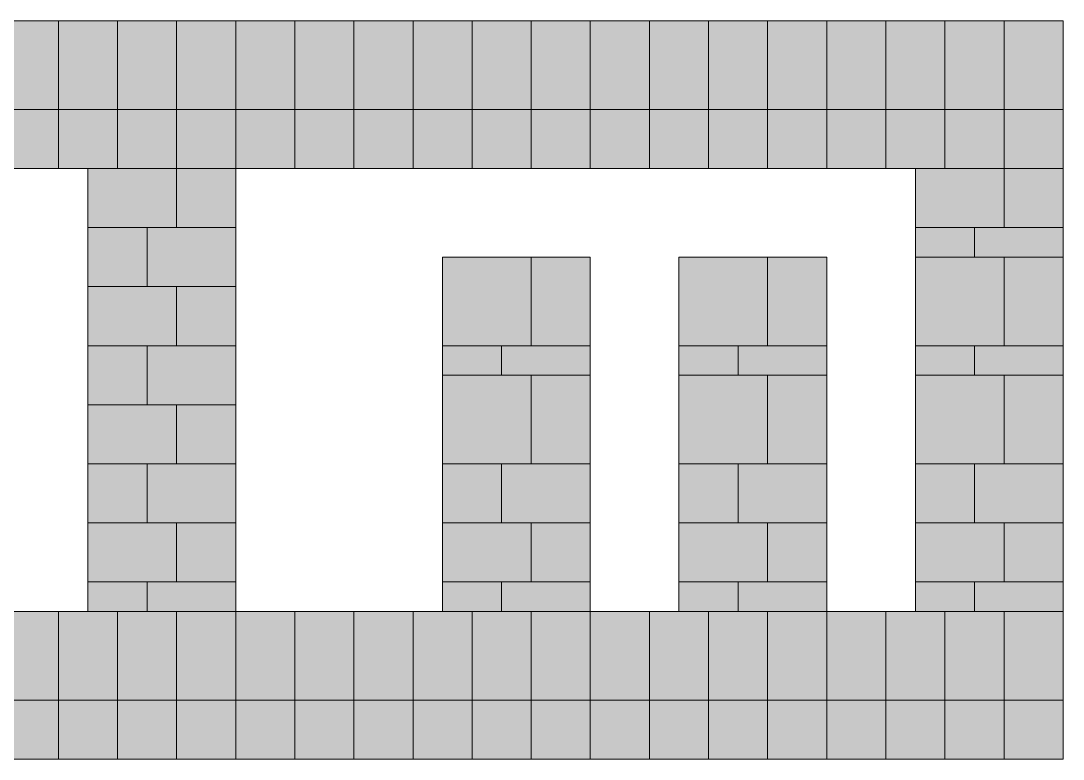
# Model space of a CAD drawing. Header units: inches. Extents: x -77 to 653, y 849 to 1139.
# Drawn here: x 300.3 to 653, y 889 to 1139 of the extents above; entities that cross this region are included whole.
import ezdxf

# ---------------------------------------------------------------- set-up
doc = ezdxf.new("R2010")
doc.units = ezdxf.units.IN
doc.header["$MEASUREMENT"] = 0
doc.layers.add('Layer 1', color=7, linetype='Continuous')

# ---------------------------------------------------------------- blocks, each defined once
blk = doc.blocks.new('block 2')
at = {"layer": 'Layer 1', "true_color": 0xc7363a}
h = blk.add_hatch(color=22, dxfattribs=at)
h.dxf.hatch_style = 2
h.paths.add_polyline_path([(293, 1119), (293, 1109), (303, 1109), (313, 1109), (313, 1119), (313, 1139), (303, 1139), (293, 1139)])
h = blk.add_hatch(color=22, dxfattribs=at)
h.dxf.hatch_style = 2
h.paths.add_polyline_path([(313, 1119), (313, 1109), (323, 1109), (333, 1109), (333, 1119), (333, 1139), (323, 1139), (313, 1139)])
h = blk.add_hatch(color=22, dxfattribs=at)
h.dxf.hatch_style = 2
h.paths.add_polyline_path([(333, 1119), (333, 1109), (343, 1109), (353, 1109), (353, 1119), (353, 1139), (343, 1139), (333, 1139)])
h = blk.add_hatch(color=22, dxfattribs=at)
h.dxf.hatch_style = 2
h.paths.add_polyline_path([(353, 1119), (353, 1109), (363, 1109), (373, 1109), (373, 1119), (373, 1139), (363, 1139), (353, 1139)])
h = blk.add_hatch(color=22, dxfattribs=at)
h.dxf.hatch_style = 2
h.paths.add_polyline_path([(373, 1119), (373, 1109), (383, 1109), (393, 1109), (393, 1119), (393, 1139), (383, 1139), (373, 1139)])
h = blk.add_hatch(color=22, dxfattribs=at)
h.dxf.hatch_style = 2
h.paths.add_polyline_path([(393, 1119), (393, 1109), (403, 1109), (413, 1109), (413, 1119), (413, 1139), (403, 1139), (393, 1139)])
h = blk.add_hatch(color=22, dxfattribs=at)
h.dxf.hatch_style = 2
h.paths.add_polyline_path([(413, 1119), (413, 1109), (423, 1109), (433, 1109), (433, 1119), (433, 1139), (423, 1139), (413, 1139)])
h = blk.add_hatch(color=22, dxfattribs=at)
h.dxf.hatch_style = 2
h.paths.add_polyline_path([(433, 1119), (433, 1109), (443, 1109), (453, 1109), (453, 1119), (453, 1139), (443, 1139), (433, 1139)])
h = blk.add_hatch(color=22, dxfattribs=at)
h.dxf.hatch_style = 2
h.paths.add_polyline_path([(453, 1119), (453, 1109), (463, 1109), (473, 1109), (473, 1119), (473, 1139), (463, 1139), (453, 1139)])
h = blk.add_hatch(color=22, dxfattribs=at)
h.dxf.hatch_style = 2
h.paths.add_polyline_path([(473, 1119), (473, 1109), (483, 1109), (493, 1109), (493, 1119), (493, 1139), (483, 1139), (473, 1139)])
h = blk.add_hatch(color=22, dxfattribs=at)
h.dxf.hatch_style = 2
h.paths.add_polyline_path([(493, 1119), (493, 1109), (503, 1109), (513, 1109), (513, 1119), (513, 1139), (503, 1139), (493, 1139)])
h = blk.add_hatch(color=22, dxfattribs=at)
h.dxf.hatch_style = 2
h.paths.add_polyline_path([(513, 1119), (513, 1109), (523, 1109), (533, 1109), (533, 1119), (533, 1139), (523, 1139), (513, 1139)])
h = blk.add_hatch(color=22, dxfattribs=at)
h.dxf.hatch_style = 2
h.paths.add_polyline_path([(533, 1119), (533, 1109), (543, 1109), (553, 1109), (553, 1119), (553, 1139), (543, 1139), (533, 1139)])
h = blk.add_hatch(color=22, dxfattribs=at)
h.dxf.hatch_style = 2
h.paths.add_polyline_path([(553, 1119), (553, 1109), (563, 1109), (573, 1109), (573, 1119), (573, 1139), (563, 1139), (553, 1139)])
h = blk.add_hatch(color=22, dxfattribs=at)
h.dxf.hatch_style = 2
h.paths.add_polyline_path([(573, 1119), (573, 1109), (583, 1109), (593, 1109), (593, 1119), (593, 1139), (583, 1139), (573, 1139)])
h = blk.add_hatch(color=22, dxfattribs=at)
h.dxf.hatch_style = 2
h.paths.add_polyline_path([(593, 1119), (593, 1109), (603, 1109), (613, 1109), (613, 1119), (613, 1139), (603, 1139), (593, 1139)])
h = blk.add_hatch(color=22, dxfattribs=at)
h.dxf.hatch_style = 2
h.paths.add_polyline_path([(613, 1119), (613, 1109), (623, 1109), (633, 1109), (633, 1119), (633, 1139), (623, 1139), (613, 1139)])
h = blk.add_hatch(color=22, dxfattribs=at)
h.dxf.hatch_style = 2
h.paths.add_polyline_path([(633, 1139), (633, 1119), (633, 1109), (653, 1109), (653, 1119), (653, 1139)])
h = blk.add_hatch(color=22, dxfattribs=at)
h.dxf.hatch_style = 2
h.paths.add_polyline_path([(293, 1089), (303, 1089), (313, 1089), (313, 1109), (303, 1109), (293, 1109)])
h = blk.add_hatch(color=22, dxfattribs=at)
h.dxf.hatch_style = 2
h.paths.add_polyline_path([(313, 1089), (323, 1089), (333, 1089), (333, 1109), (323, 1109), (313, 1109)])
h = blk.add_hatch(color=22, dxfattribs=at)
h.dxf.hatch_style = 2
h.paths.add_polyline_path([(333, 1089), (343, 1089), (353, 1089), (353, 1099), (353, 1109), (343, 1109), (333, 1109)])
h = blk.add_hatch(color=22, dxfattribs=at)
h.dxf.hatch_style = 2
h.paths.add_polyline_path([(353, 1089), (363, 1089), (373, 1089), (373, 1099), (373, 1109), (363, 1109), (353, 1109), (353, 1099)])
h = blk.add_hatch(color=22, dxfattribs=at)
h.dxf.hatch_style = 2
h.paths.add_polyline_path([(373, 1089), (383, 1089), (393, 1089), (393, 1109), (383, 1109), (373, 1109), (373, 1099)])
h = blk.add_hatch(color=22, dxfattribs=at)
h.dxf.hatch_style = 2
h.paths.add_polyline_path([(393, 1089), (403, 1089), (413, 1089), (413, 1109), (403, 1109), (393, 1109)])
h = blk.add_hatch(color=22, dxfattribs=at)
h.dxf.hatch_style = 2
h.paths.add_polyline_path([(413, 1089), (423, 1089), (433, 1089), (433, 1109), (423, 1109), (413, 1109)])
h = blk.add_hatch(color=22, dxfattribs=at)
h.dxf.hatch_style = 2
h.paths.add_polyline_path([(433, 1089), (443, 1089), (453, 1089), (453, 1109), (443, 1109), (433, 1109)])
h = blk.add_hatch(color=22, dxfattribs=at)
h.dxf.hatch_style = 2
h.paths.add_polyline_path([(453, 1089), (463, 1089), (473, 1089), (473, 1109), (463, 1109), (453, 1109)])
h = blk.add_hatch(color=22, dxfattribs=at)
h.dxf.hatch_style = 2
h.paths.add_polyline_path([(473, 1089), (483, 1089), (493, 1089), (493, 1109), (483, 1109), (473, 1109)])
h = blk.add_hatch(color=22, dxfattribs=at)
h.dxf.hatch_style = 2
h.paths.add_polyline_path([(493, 1089), (503, 1089), (513, 1089), (513, 1109), (503, 1109), (493, 1109)])
h = blk.add_hatch(color=22, dxfattribs=at)
h.dxf.hatch_style = 2
h.paths.add_polyline_path([(513, 1089), (523, 1089), (533, 1089), (533, 1109), (523, 1109), (513, 1109)])
h = blk.add_hatch(color=22, dxfattribs=at)
h.dxf.hatch_style = 2
h.paths.add_polyline_path([(533, 1089), (543, 1089), (553, 1089), (553, 1109), (543, 1109), (533, 1109)])
h = blk.add_hatch(color=22, dxfattribs=at)
h.dxf.hatch_style = 2
h.paths.add_polyline_path([(553, 1089), (563, 1089), (573, 1089), (573, 1109), (563, 1109), (553, 1109)])
h = blk.add_hatch(color=22, dxfattribs=at)
h.dxf.hatch_style = 2
h.paths.add_polyline_path([(573, 1089), (583, 1089), (593, 1089), (593, 1109), (583, 1109), (573, 1109)])
h = blk.add_hatch(color=22, dxfattribs=at)
h.dxf.hatch_style = 2
h.paths.add_polyline_path([(593, 1089), (603, 1089), (613, 1089), (613, 1109), (603, 1109), (593, 1109)])
h = blk.add_hatch(color=22, dxfattribs=at)
h.dxf.hatch_style = 2
h.paths.add_polyline_path([(623, 1109), (613, 1109), (613, 1089), (623, 1089), (633, 1089), (633, 1099), (633, 1109)])
h = blk.add_hatch(color=22, dxfattribs=at)
h.dxf.hatch_style = 2
h.paths.add_polyline_path([(633, 1109), (633, 1099), (633, 1089), (653, 1089), (653, 1099), (653, 1109)])
h = blk.add_hatch(color=22, dxfattribs=at)
h.dxf.hatch_style = 2
h.paths.add_polyline_path([(323, 1069), (343, 1069), (353, 1069), (353, 1079), (353, 1089), (343, 1089), (333, 1089), (323, 1089), (323, 1079)])
h = blk.add_hatch(color=22, dxfattribs=at)
h.dxf.hatch_style = 2
h.paths.add_polyline_path([(353, 1069), (373, 1069), (373, 1079), (373, 1089), (363, 1089), (353, 1089), (353, 1079)])
h = blk.add_hatch(color=22, dxfattribs=at)
h.dxf.hatch_style = 2
h.paths.add_polyline_path([(623, 1089), (613, 1089), (603, 1089), (603, 1079), (603, 1069), (623, 1069), (633, 1069), (633, 1079), (633, 1089)])
h = blk.add_hatch(color=22, dxfattribs=at)
h.dxf.hatch_style = 2
h.paths.add_polyline_path([(633, 1089), (633, 1079), (633, 1069), (653, 1069), (653, 1079), (653, 1089)])
h = blk.add_hatch(color=22, dxfattribs=at)
h.dxf.hatch_style = 2
h.paths.add_polyline_path([(343, 1049), (343, 1059), (343, 1069), (323, 1069), (323, 1059), (323, 1049)])
h = blk.add_hatch(color=22, dxfattribs=at)
h.dxf.hatch_style = 2
h.paths.add_polyline_path([(353, 1069), (343, 1069), (343, 1059), (343, 1049), (353, 1049), (373, 1049), (373, 1059), (373, 1069)])
h = blk.add_hatch(color=22, dxfattribs=at)
h.dxf.hatch_style = 2
h.paths.add_polyline_path([(603, 1069), (603, 1059), (623, 1059), (623, 1069)])
h = blk.add_hatch(color=22, dxfattribs=at)
h.dxf.hatch_style = 2
h.paths.add_polyline_path([(633, 1069), (623, 1069), (623, 1059), (633, 1059), (653, 1059), (653, 1069)])
h = blk.add_hatch(color=22, dxfattribs=at)
h.dxf.hatch_style = 2
h.paths.add_polyline_path([(463, 1029), (473, 1029), (473, 1039), (473, 1059), (463, 1059), (443, 1059), (443, 1039), (443, 1029)])
h = blk.add_hatch(color=22, dxfattribs=at)
h.dxf.hatch_style = 2
h.paths.add_polyline_path([(473, 1039), (473, 1029), (493, 1029), (493, 1039), (493, 1059), (473, 1059)])
h = blk.add_hatch(color=22, dxfattribs=at)
h.dxf.hatch_style = 2
h.paths.add_polyline_path([(543, 1029), (553, 1029), (553, 1039), (553, 1059), (543, 1059), (523, 1059), (523, 1039), (523, 1029)])
h = blk.add_hatch(color=22, dxfattribs=at)
h.dxf.hatch_style = 2
h.paths.add_polyline_path([(553, 1039), (553, 1029), (573, 1029), (573, 1039), (573, 1059), (553, 1059)])
h = blk.add_hatch(color=22, dxfattribs=at)
h.dxf.hatch_style = 2
h.paths.add_polyline_path([(603, 1059), (603, 1049), (603, 1039), (603, 1029), (623, 1029), (633, 1029), (633, 1039), (633, 1049), (633, 1059), (623, 1059)])
h = blk.add_hatch(color=22, dxfattribs=at)
h.dxf.hatch_style = 2
h.paths.add_polyline_path([(633, 1059), (633, 1049), (633, 1039), (633, 1029), (653, 1029), (653, 1039), (653, 1049), (653, 1059)])
h = blk.add_hatch(color=22, dxfattribs=at)
h.dxf.hatch_style = 2
h.paths.add_polyline_path([(343, 1029), (353, 1029), (353, 1039), (353, 1049), (343, 1049), (323, 1049), (323, 1039), (323, 1029)])
h = blk.add_hatch(color=22, dxfattribs=at)
h.dxf.hatch_style = 2
h.paths.add_polyline_path([(353, 1049), (353, 1039), (353, 1029), (373, 1029), (373, 1039), (373, 1049)])
h = blk.add_hatch(color=22, dxfattribs=at)
h.dxf.hatch_style = 2
h.paths.add_polyline_path([(343, 1009), (343, 1019), (343, 1029), (323, 1029), (323, 1019), (323, 1009)])
h = blk.add_hatch(color=22, dxfattribs=at)
h.dxf.hatch_style = 2
h.paths.add_polyline_path([(353, 1029), (343, 1029), (343, 1019), (343, 1009), (353, 1009), (373, 1009), (373, 1019), (373, 1029)])
h = blk.add_hatch(color=22, dxfattribs=at)
h.dxf.hatch_style = 2
h.paths.add_polyline_path([(463, 1019), (463, 1029), (443, 1029), (443, 1019)])
h = blk.add_hatch(color=22, dxfattribs=at)
h.dxf.hatch_style = 2
h.paths.add_polyline_path([(473, 1029), (463, 1029), (463, 1019), (473, 1019), (493, 1019), (493, 1029)])
h = blk.add_hatch(color=22, dxfattribs=at)
h.dxf.hatch_style = 2
h.paths.add_polyline_path([(543, 1019), (543, 1029), (523, 1029), (523, 1019)])
h = blk.add_hatch(color=22, dxfattribs=at)
h.dxf.hatch_style = 2
h.paths.add_polyline_path([(553, 1029), (543, 1029), (543, 1019), (553, 1019), (573, 1019), (573, 1029)])
h = blk.add_hatch(color=22, dxfattribs=at)
h.dxf.hatch_style = 2
h.paths.add_polyline_path([(603, 1029), (603, 1019), (623, 1019), (623, 1029)])
h = blk.add_hatch(color=22, dxfattribs=at)
h.dxf.hatch_style = 2
h.paths.add_polyline_path([(633, 1029), (623, 1029), (623, 1019), (633, 1019), (653, 1019), (653, 1029)])
h = blk.add_hatch(color=22, dxfattribs=at)
h.dxf.hatch_style = 2
h.paths.add_polyline_path([(463, 989), (473, 989), (473, 999), (473, 1009), (473, 1019), (463, 1019), (443, 1019), (443, 1009), (443, 999), (443, 989)])
h = blk.add_hatch(color=22, dxfattribs=at)
h.dxf.hatch_style = 2
h.paths.add_polyline_path([(473, 1019), (473, 1009), (473, 999), (473, 989), (493, 989), (493, 999), (493, 1009), (493, 1019)])
h = blk.add_hatch(color=22, dxfattribs=at)
h.dxf.hatch_style = 2
h.paths.add_polyline_path([(543, 989), (553, 989), (553, 999), (553, 1009), (553, 1019), (543, 1019), (523, 1019), (523, 1009), (523, 999), (523, 989)])
h = blk.add_hatch(color=22, dxfattribs=at)
h.dxf.hatch_style = 2
h.paths.add_polyline_path([(553, 1019), (553, 1009), (553, 999), (553, 989), (573, 989), (573, 999), (573, 1009), (573, 1019)])
h = blk.add_hatch(color=22, dxfattribs=at)
h.dxf.hatch_style = 2
h.paths.add_polyline_path([(603, 1019), (603, 1009), (603, 999), (603, 989), (623, 989), (633, 989), (633, 999), (633, 1009), (633, 1019), (623, 1019)])
h = blk.add_hatch(color=22, dxfattribs=at)
h.dxf.hatch_style = 2
h.paths.add_polyline_path([(633, 1019), (633, 1009), (633, 999), (633, 989), (653, 989), (653, 999), (653, 1009), (653, 1019)])
h = blk.add_hatch(color=22, dxfattribs=at)
h.dxf.hatch_style = 2
h.paths.add_polyline_path([(343, 989), (353, 989), (353, 999), (353, 1009), (343, 1009), (323, 1009), (323, 999), (323, 989)])
h = blk.add_hatch(color=22, dxfattribs=at)
h.dxf.hatch_style = 2
h.paths.add_polyline_path([(353, 1009), (353, 999), (353, 989), (373, 989), (373, 999), (373, 1009)])
h = blk.add_hatch(color=22, dxfattribs=at)
h.dxf.hatch_style = 2
h.paths.add_polyline_path([(343, 969), (343, 979), (343, 989), (323, 989), (323, 979), (323, 969)])
h = blk.add_hatch(color=22, dxfattribs=at)
h.dxf.hatch_style = 2
h.paths.add_polyline_path([(353, 989), (343, 989), (343, 979), (343, 969), (353, 969), (373, 969), (373, 979), (373, 989)])
h = blk.add_hatch(color=22, dxfattribs=at)
h.dxf.hatch_style = 2
h.paths.add_polyline_path([(463, 969), (463, 979), (463, 989), (443, 989), (443, 979), (443, 969)])
h = blk.add_hatch(color=22, dxfattribs=at)
h.dxf.hatch_style = 2
h.paths.add_polyline_path([(473, 989), (463, 989), (463, 979), (463, 969), (473, 969), (493, 969), (493, 979), (493, 989)])
h = blk.add_hatch(color=22, dxfattribs=at)
h.dxf.hatch_style = 2
h.paths.add_polyline_path([(543, 969), (543, 979), (543, 989), (523, 989), (523, 979), (523, 969)])
h = blk.add_hatch(color=22, dxfattribs=at)
h.dxf.hatch_style = 2
h.paths.add_polyline_path([(553, 989), (543, 989), (543, 979), (543, 969), (553, 969), (573, 969), (573, 979), (573, 989)])
h = blk.add_hatch(color=22, dxfattribs=at)
h.dxf.hatch_style = 2
h.paths.add_polyline_path([(603, 989), (603, 979), (603, 969), (623, 969), (623, 979), (623, 989)])
h = blk.add_hatch(color=22, dxfattribs=at)
h.dxf.hatch_style = 2
h.paths.add_polyline_path([(633, 989), (623, 989), (623, 979), (623, 969), (633, 969), (653, 969), (653, 979), (653, 989)])
h = blk.add_hatch(color=22, dxfattribs=at)
h.dxf.hatch_style = 2
h.paths.add_polyline_path([(353, 959), (353, 969), (343, 969), (323, 969), (323, 959), (323, 949), (343, 949), (353, 949)])
h = blk.add_hatch(color=22, dxfattribs=at)
h.dxf.hatch_style = 2
h.paths.add_polyline_path([(353, 969), (353, 959), (353, 949), (373, 949), (373, 959), (373, 969)])
h = blk.add_hatch(color=22, dxfattribs=at)
h.dxf.hatch_style = 2
h.paths.add_polyline_path([(463, 949), (473, 949), (473, 959), (473, 969), (463, 969), (443, 969), (443, 959), (443, 949)])
h = blk.add_hatch(color=22, dxfattribs=at)
h.dxf.hatch_style = 2
h.paths.add_polyline_path([(473, 969), (473, 959), (473, 949), (493, 949), (493, 959), (493, 969)])
h = blk.add_hatch(color=22, dxfattribs=at)
h.dxf.hatch_style = 2
h.paths.add_polyline_path([(543, 949), (553, 949), (553, 959), (553, 969), (543, 969), (523, 969), (523, 959), (523, 949)])
h = blk.add_hatch(color=22, dxfattribs=at)
h.dxf.hatch_style = 2
h.paths.add_polyline_path([(553, 969), (553, 959), (553, 949), (573, 949), (573, 959), (573, 969)])
h = blk.add_hatch(color=22, dxfattribs=at)
h.dxf.hatch_style = 2
h.paths.add_polyline_path([(603, 969), (603, 959), (603, 949), (623, 949), (633, 949), (633, 959), (633, 969), (623, 969)])
h = blk.add_hatch(color=22, dxfattribs=at)
h.dxf.hatch_style = 2
h.paths.add_polyline_path([(633, 969), (633, 959), (633, 949), (653, 949), (653, 959), (653, 969)])
h = blk.add_hatch(color=22, dxfattribs=at)
h.dxf.hatch_style = 2
h.paths.add_polyline_path([(323, 949), (323, 939), (333, 939), (343, 939), (343, 949)])
h = blk.add_hatch(color=22, dxfattribs=at)
h.dxf.hatch_style = 2
h.paths.add_polyline_path([(353, 949), (343, 949), (343, 939), (353, 939), (363, 939), (373, 939), (373, 949)])
h = blk.add_hatch(color=22, dxfattribs=at)
h.dxf.hatch_style = 2
h.paths.add_polyline_path([(443, 949), (443, 939), (453, 939), (463, 939), (463, 949)])
h = blk.add_hatch(color=22, dxfattribs=at)
h.dxf.hatch_style = 2
h.paths.add_polyline_path([(473, 949), (463, 949), (463, 939), (473, 939), (483, 939), (493, 939), (493, 949)])
h = blk.add_hatch(color=22, dxfattribs=at)
h.dxf.hatch_style = 2
h.paths.add_polyline_path([(523, 949), (523, 939), (533, 939), (543, 939), (543, 949)])
h = blk.add_hatch(color=22, dxfattribs=at)
h.dxf.hatch_style = 2
h.paths.add_polyline_path([(553, 949), (543, 949), (543, 939), (553, 939), (563, 939), (573, 939), (573, 949)])
h = blk.add_hatch(color=22, dxfattribs=at)
h.dxf.hatch_style = 2
h.paths.add_polyline_path([(603, 949), (603, 939), (613, 939), (623, 939), (623, 949)])
h = blk.add_hatch(color=22, dxfattribs=at)
h.dxf.hatch_style = 2
h.paths.add_polyline_path([(633, 949), (623, 949), (623, 939), (633, 939), (653, 939), (653, 949)])
h = blk.add_hatch(color=22, dxfattribs=at)
h.dxf.hatch_style = 2
h.paths.add_polyline_path([(313, 919), (313, 939), (303, 939), (293, 939), (293, 919), (293, 909), (303, 909), (313, 909)])
h = blk.add_hatch(color=22, dxfattribs=at)
h.dxf.hatch_style = 2
h.paths.add_polyline_path([(333, 919), (333, 939), (323, 939), (313, 939), (313, 919), (313, 909), (323, 909), (333, 909)])
h = blk.add_hatch(color=22, dxfattribs=at)
h.dxf.hatch_style = 2
h.paths.add_polyline_path([(353, 919), (353, 929), (353, 939), (343, 939), (333, 939), (333, 919), (333, 909), (343, 909), (353, 909)])
h = blk.add_hatch(color=22, dxfattribs=at)
h.dxf.hatch_style = 2
h.paths.add_polyline_path([(373, 919), (373, 929), (373, 939), (363, 939), (353, 939), (353, 929), (353, 919), (353, 909), (363, 909), (373, 909)])
h = blk.add_hatch(color=22, dxfattribs=at)
h.dxf.hatch_style = 2
h.paths.add_polyline_path([(393, 919), (393, 939), (383, 939), (373, 939), (373, 929), (373, 919), (373, 909), (383, 909), (393, 909)])
h = blk.add_hatch(color=22, dxfattribs=at)
h.dxf.hatch_style = 2
h.paths.add_polyline_path([(413, 919), (413, 939), (403, 939), (393, 939), (393, 919), (393, 909), (403, 909), (413, 909)])
h = blk.add_hatch(color=22, dxfattribs=at)
h.dxf.hatch_style = 2
h.paths.add_polyline_path([(433, 919), (433, 939), (423, 939), (413, 939), (413, 919), (413, 909), (423, 909), (433, 909)])
h = blk.add_hatch(color=22, dxfattribs=at)
h.dxf.hatch_style = 2
h.paths.add_polyline_path([(453, 919), (453, 939), (443, 939), (433, 939), (433, 919), (433, 909), (443, 909), (453, 909)])
h = blk.add_hatch(color=22, dxfattribs=at)
h.dxf.hatch_style = 2
h.paths.add_polyline_path([(473, 919), (473, 929), (473, 939), (463, 939), (453, 939), (453, 919), (453, 909), (463, 909), (473, 909)])
h = blk.add_hatch(color=22, dxfattribs=at)
h.dxf.hatch_style = 2
h.paths.add_polyline_path([(493, 919), (493, 929), (493, 939), (483, 939), (473, 939), (473, 929), (473, 919), (473, 909), (483, 909), (493, 909)])
h = blk.add_hatch(color=22, dxfattribs=at)
h.dxf.hatch_style = 2
h.paths.add_polyline_path([(513, 919), (513, 939), (503, 939), (493, 939), (493, 929), (493, 919), (493, 909), (503, 909), (513, 909)])
h = blk.add_hatch(color=22, dxfattribs=at)
h.dxf.hatch_style = 2
h.paths.add_polyline_path([(533, 919), (533, 939), (523, 939), (513, 939), (513, 919), (513, 909), (523, 909), (533, 909)])
h = blk.add_hatch(color=22, dxfattribs=at)
h.dxf.hatch_style = 2
h.paths.add_polyline_path([(553, 919), (553, 929), (553, 939), (543, 939), (533, 939), (533, 919), (533, 909), (543, 909), (553, 909)])
h = blk.add_hatch(color=22, dxfattribs=at)
h.dxf.hatch_style = 2
h.paths.add_polyline_path([(573, 919), (573, 929), (573, 939), (563, 939), (553, 939), (553, 929), (553, 919), (553, 909), (563, 909), (573, 909)])
h = blk.add_hatch(color=22, dxfattribs=at)
h.dxf.hatch_style = 2
h.paths.add_polyline_path([(593, 919), (593, 939), (583, 939), (573, 939), (573, 929), (573, 919), (573, 909), (583, 909), (593, 909)])
h = blk.add_hatch(color=22, dxfattribs=at)
h.dxf.hatch_style = 2
h.paths.add_polyline_path([(613, 919), (613, 939), (603, 939), (593, 939), (593, 919), (593, 909), (603, 909), (613, 909)])
h = blk.add_hatch(color=22, dxfattribs=at)
h.dxf.hatch_style = 2
h.paths.add_polyline_path([(613, 919), (613, 909), (623, 909), (633, 909), (633, 919), (633, 929), (633, 939), (623, 939), (613, 939)])
h = blk.add_hatch(color=22, dxfattribs=at)
h.dxf.hatch_style = 2
h.paths.add_polyline_path([(633, 939), (633, 929), (633, 919), (633, 909), (653, 909), (653, 919), (653, 929), (653, 939)])
h = blk.add_hatch(color=22, dxfattribs=at)
h.dxf.hatch_style = 2
h.paths.add_polyline_path([(313, 909), (303, 909), (293, 909), (293, 899), (293, 889), (303, 889), (313, 889)])
h = blk.add_hatch(color=22, dxfattribs=at)
h.dxf.hatch_style = 2
h.paths.add_polyline_path([(333, 909), (323, 909), (313, 909), (313, 889), (323, 889), (333, 889)])
h = blk.add_hatch(color=22, dxfattribs=at)
h.dxf.hatch_style = 2
h.paths.add_polyline_path([(353, 909), (343, 909), (333, 909), (333, 889), (343, 889), (353, 889)])
h = blk.add_hatch(color=22, dxfattribs=at)
h.dxf.hatch_style = 2
h.paths.add_polyline_path([(373, 909), (363, 909), (353, 909), (353, 889), (363, 889), (373, 889)])
h = blk.add_hatch(color=22, dxfattribs=at)
h.dxf.hatch_style = 2
h.paths.add_polyline_path([(393, 909), (383, 909), (373, 909), (373, 889), (383, 889), (393, 889)])
h = blk.add_hatch(color=22, dxfattribs=at)
h.dxf.hatch_style = 2
h.paths.add_polyline_path([(413, 909), (403, 909), (393, 909), (393, 889), (403, 889), (413, 889)])
h = blk.add_hatch(color=22, dxfattribs=at)
h.dxf.hatch_style = 2
h.paths.add_polyline_path([(433, 909), (423, 909), (413, 909), (413, 889), (423, 889), (433, 889)])
h = blk.add_hatch(color=22, dxfattribs=at)
h.dxf.hatch_style = 2
h.paths.add_polyline_path([(453, 909), (443, 909), (433, 909), (433, 889), (443, 889), (453, 889)])
h = blk.add_hatch(color=22, dxfattribs=at)
h.dxf.hatch_style = 2
h.paths.add_polyline_path([(473, 909), (463, 909), (453, 909), (453, 889), (463, 889), (473, 889)])
h = blk.add_hatch(color=22, dxfattribs=at)
h.dxf.hatch_style = 2
h.paths.add_polyline_path([(493, 909), (483, 909), (473, 909), (473, 889), (483, 889), (493, 889)])
h = blk.add_hatch(color=22, dxfattribs=at)
h.dxf.hatch_style = 2
h.paths.add_polyline_path([(513, 909), (503, 909), (493, 909), (493, 889), (503, 889), (513, 889)])
h = blk.add_hatch(color=22, dxfattribs=at)
h.dxf.hatch_style = 2
h.paths.add_polyline_path([(533, 909), (523, 909), (513, 909), (513, 889), (523, 889), (533, 889)])
h = blk.add_hatch(color=22, dxfattribs=at)
h.dxf.hatch_style = 2
h.paths.add_polyline_path([(553, 909), (543, 909), (533, 909), (533, 889), (543, 889), (553, 889)])
h = blk.add_hatch(color=22, dxfattribs=at)
h.dxf.hatch_style = 2
h.paths.add_polyline_path([(573, 909), (563, 909), (553, 909), (553, 889), (563, 889), (573, 889)])
h = blk.add_hatch(color=22, dxfattribs=at)
h.dxf.hatch_style = 2
h.paths.add_polyline_path([(593, 909), (583, 909), (573, 909), (573, 889), (583, 889), (593, 889)])
h = blk.add_hatch(color=22, dxfattribs=at)
h.dxf.hatch_style = 2
h.paths.add_polyline_path([(613, 909), (603, 909), (593, 909), (593, 889), (603, 889), (613, 889)])
h = blk.add_hatch(color=22, dxfattribs=at)
h.dxf.hatch_style = 2
h.paths.add_polyline_path([(633, 909), (623, 909), (613, 909), (613, 889), (623, 889), (633, 889)])
h = blk.add_hatch(color=22, dxfattribs=at)
h.dxf.hatch_style = 2
h.paths.add_polyline_path([(633, 909), (633, 889), (653, 889), (653, 909)])
at = {"layer": 'Layer 1', "lineweight": 0}
for points in [[(293, 1119), (293, 1109), (303, 1109), (313, 1109), (313, 1119), (313, 1139), (303, 1139), (293, 1139), (293, 1119)], [(313, 1119), (313, 1109), (323, 1109), (333, 1109), (333, 1119), (333, 1139), (323, 1139), (313, 1139), (313, 1119)], [(333, 1119), (333, 1109), (343, 1109), (353, 1109), (353, 1119), (353, 1139), (343, 1139), (333, 1139), (333, 1119)], [(353, 1119), (353, 1109), (363, 1109), (373, 1109), (373, 1119), (373, 1139), (363, 1139), (353, 1139), (353, 1119)], [(373, 1119), (373, 1109), (383, 1109), (393, 1109), (393, 1119), (393, 1139), (383, 1139), (373, 1139), (373, 1119)], [(393, 1119), (393, 1109), (403, 1109), (413, 1109), (413, 1119), (413, 1139), (403, 1139), (393, 1139), (393, 1119)], [(413, 1119), (413, 1109), (423, 1109), (433, 1109), (433, 1119), (433, 1139), (423, 1139), (413, 1139), (413, 1119)], [(433, 1119), (433, 1109), (443, 1109), (453, 1109), (453, 1119), (453, 1139), (443, 1139), (433, 1139), (433, 1119)], [(453, 1119), (453, 1109), (463, 1109), (473, 1109), (473, 1119), (473, 1139), (463, 1139), (453, 1139), (453, 1119)], [(473, 1119), (473, 1109), (483, 1109), (493, 1109), (493, 1119), (493, 1139), (483, 1139), (473, 1139), (473, 1119)], [(493, 1119), (493, 1109), (503, 1109), (513, 1109), (513, 1119), (513, 1139), (503, 1139), (493, 1139), (493, 1119)], [(513, 1119), (513, 1109), (523, 1109), (533, 1109), (533, 1119), (533, 1139), (523, 1139), (513, 1139), (513, 1119)], [(533, 1119), (533, 1109), (543, 1109), (553, 1109), (553, 1119), (553, 1139), (543, 1139), (533, 1139), (533, 1119)], [(553, 1119), (553, 1109), (563, 1109), (573, 1109), (573, 1119), (573, 1139), (563, 1139), (553, 1139), (553, 1119)], [(573, 1119), (573, 1109), (583, 1109), (593, 1109), (593, 1119), (593, 1139), (583, 1139), (573, 1139), (573, 1119)], [(593, 1119), (593, 1109), (603, 1109), (613, 1109), (613, 1119), (613, 1139), (603, 1139), (593, 1139), (593, 1119)], [(613, 1119), (613, 1109), (623, 1109), (633, 1109), (633, 1119), (633, 1139), (623, 1139), (613, 1139), (613, 1119)], [(633, 1139), (633, 1119), (633, 1109), (653, 1109), (653, 1119), (653, 1139), (633, 1139)], [(293, 1089), (303, 1089), (313, 1089), (313, 1109), (303, 1109), (293, 1109), (293, 1089)], [(313, 1089), (323, 1089), (333, 1089), (333, 1109), (323, 1109), (313, 1109), (313, 1089)], [(333, 1089), (343, 1089), (353, 1089), (353, 1099), (353, 1109), (343, 1109), (333, 1109), (333, 1089)], [(353, 1089), (363, 1089), (373, 1089), (373, 1099), (373, 1109), (363, 1109), (353, 1109), (353, 1099), (353, 1089)], [(373, 1089), (383, 1089), (393, 1089), (393, 1109), (383, 1109), (373, 1109), (373, 1099), (373, 1089)], [(393, 1089), (403, 1089), (413, 1089), (413, 1109), (403, 1109), (393, 1109), (393, 1089)], [(413, 1089), (423, 1089), (433, 1089), (433, 1109), (423, 1109), (413, 1109), (413, 1089)], [(433, 1089), (443, 1089), (453, 1089), (453, 1109), (443, 1109), (433, 1109), (433, 1089)], [(453, 1089), (463, 1089), (473, 1089), (473, 1109), (463, 1109), (453, 1109), (453, 1089)], [(473, 1089), (483, 1089), (493, 1089), (493, 1109), (483, 1109), (473, 1109), (473, 1089)], [(493, 1089), (503, 1089), (513, 1089), (513, 1109), (503, 1109), (493, 1109), (493, 1089)], [(513, 1089), (523, 1089), (533, 1089), (533, 1109), (523, 1109), (513, 1109), (513, 1089)], [(533, 1089), (543, 1089), (553, 1089), (553, 1109), (543, 1109), (533, 1109), (533, 1089)], [(553, 1089), (563, 1089), (573, 1089), (573, 1109), (563, 1109), (553, 1109), (553, 1089)], [(573, 1089), (583, 1089), (593, 1089), (593, 1109), (583, 1109), (573, 1109), (573, 1089)], [(593, 1089), (603, 1089), (613, 1089), (613, 1109), (603, 1109), (593, 1109), (593, 1089)], [(623, 1109), (613, 1109), (613, 1089), (623, 1089), (633, 1089), (633, 1099), (633, 1109), (623, 1109)], [(633, 1109), (633, 1099), (633, 1089), (653, 1089), (653, 1099), (653, 1109), (633, 1109)], [(323, 959), (323, 969), (323, 979), (323, 989), (323, 999), (323, 1009), (323, 1019), (323, 1029), (323, 1039), (323, 1049), (323, 1059), (323, 1069), (323, 1079), (323, 1089), (313, 1089), (303, 1089), (293, 1089)], [(293, 939), (303, 939), (313, 939), (323, 939), (323, 949), (323, 959)], [(323, 1069), (343, 1069), (353, 1069), (353, 1079), (353, 1089), (343, 1089), (333, 1089), (323, 1089), (323, 1079), (323, 1069)], [(353, 1069), (373, 1069), (373, 1079), (373, 1089), (363, 1089), (353, 1089), (353, 1079), (353, 1069)], [(583, 1089), (573, 1089), (563, 1089), (553, 1089), (543, 1089), (533, 1089), (523, 1089), (513, 1089), (503, 1089), (493, 1089), (483, 1089), (473, 1089), (463, 1089), (453, 1089), (443, 1089), (433, 1089), (423, 1089), (413, 1089), (403, 1089), (393, 1089), (383, 1089), (373, 1089), (373, 1079), (373, 1069), (373, 1059), (373, 1049), (373, 1039), (373, 1029), (373, 1019), (373, 1009), (373, 999), (373, 989), (373, 979), (373, 969), (373, 959), (373, 949), (373, 939), (383, 939), (393, 939), (403, 939), (413, 939), (423, 939), (433, 939), (443, 939), (443, 949), (443, 959), (443, 969), (443, 979), (443, 989), (443, 999), (443, 1009), (443, 1019), (443, 1029), (443, 1039), (443, 1059), (463, 1059), (473, 1059), (493, 1059), (493, 1039), (493, 1029), (493, 1019), (493, 1009), (493, 999), (493, 989), (493, 979), (493, 969), (493, 959), (493, 949), (493, 939), (503, 939), (513, 939), (523, 939), (523, 949), (523, 959), (523, 969), (523, 979), (523, 989), (523, 999), (523, 1009), (523, 1019), (523, 1029), (523, 1039), (523, 1059), (543, 1059), (553, 1059), (573, 1059), (573, 1039), (573, 1029), (573, 1019), (573, 1009), (573, 999), (573, 989), (573, 979), (573, 969), (573, 959), (573, 949), (573, 939), (583, 939), (593, 939), (603, 939), (603, 949), (603, 959), (603, 969), (603, 979), (603, 989), (603, 999), (603, 1009), (603, 1019), (603, 1029), (603, 1039), (603, 1049), (603, 1059), (603, 1069), (603, 1079), (603, 1089), (593, 1089), (583, 1089)], [(623, 1089), (613, 1089), (603, 1089), (603, 1079), (603, 1069), (623, 1069), (633, 1069), (633, 1079), (633, 1089), (623, 1089)], [(633, 1089), (633, 1079), (633, 1069), (653, 1069), (653, 1079), (653, 1089), (633, 1089)], [(343, 1049), (343, 1059), (343, 1069), (323, 1069), (323, 1059), (323, 1049), (343, 1049)], [(353, 1069), (343, 1069), (343, 1059), (343, 1049), (353, 1049), (373, 1049), (373, 1059), (373, 1069), (353, 1069)], [(603, 1069), (603, 1059), (623, 1059), (623, 1069), (603, 1069)], [(633, 1069), (623, 1069), (623, 1059), (633, 1059), (653, 1059), (653, 1069), (633, 1069)], [(463, 1029), (473, 1029), (473, 1039), (473, 1059), (463, 1059), (443, 1059), (443, 1039), (443, 1029), (463, 1029)], [(473, 1039), (473, 1029), (493, 1029), (493, 1039), (493, 1059), (473, 1059), (473, 1039)], [(543, 1029), (553, 1029), (553, 1039), (553, 1059), (543, 1059), (523, 1059), (523, 1039), (523, 1029), (543, 1029)], [(553, 1039), (553, 1029), (573, 1029), (573, 1039), (573, 1059), (553, 1059), (553, 1039)], [(603, 1059), (603, 1049), (603, 1039), (603, 1029), (623, 1029), (633, 1029), (633, 1039), (633, 1049), (633, 1059), (623, 1059), (603, 1059)], [(633, 1059), (633, 1049), (633, 1039), (633, 1029), (653, 1029), (653, 1039), (653, 1049), (653, 1059), (633, 1059)], [(343, 1029), (353, 1029), (353, 1039), (353, 1049), (343, 1049), (323, 1049), (323, 1039), (323, 1029), (343, 1029)], [(353, 1049), (353, 1039), (353, 1029), (373, 1029), (373, 1039), (373, 1049), (353, 1049)], [(343, 1009), (343, 1019), (343, 1029), (323, 1029), (323, 1019), (323, 1009), (343, 1009)], [(353, 1029), (343, 1029), (343, 1019), (343, 1009), (353, 1009), (373, 1009), (373, 1019), (373, 1029), (353, 1029)], [(463, 1019), (463, 1029), (443, 1029), (443, 1019), (463, 1019)], [(473, 1029), (463, 1029), (463, 1019), (473, 1019), (493, 1019), (493, 1029), (473, 1029)], [(543, 1019), (543, 1029), (523, 1029), (523, 1019), (543, 1019)], [(553, 1029), (543, 1029), (543, 1019), (553, 1019), (573, 1019), (573, 1029), (553, 1029)], [(603, 1029), (603, 1019), (623, 1019), (623, 1029), (603, 1029)], [(633, 1029), (623, 1029), (623, 1019), (633, 1019), (653, 1019), (653, 1029), (633, 1029)], [(463, 989), (473, 989), (473, 999), (473, 1009), (473, 1019), (463, 1019), (443, 1019), (443, 1009), (443, 999), (443, 989), (463, 989)], [(473, 1019), (473, 1009), (473, 999), (473, 989), (493, 989), (493, 999), (493, 1009), (493, 1019), (473, 1019)], [(543, 989), (553, 989), (553, 999), (553, 1009), (553, 1019), (543, 1019), (523, 1019), (523, 1009), (523, 999), (523, 989), (543, 989)], [(553, 1019), (553, 1009), (553, 999), (553, 989), (573, 989), (573, 999), (573, 1009), (573, 1019), (553, 1019)], [(603, 1019), (603, 1009), (603, 999), (603, 989), (623, 989), (633, 989), (633, 999), (633, 1009), (633, 1019), (623, 1019), (603, 1019)], [(633, 1019), (633, 1009), (633, 999), (633, 989), (653, 989), (653, 999), (653, 1009), (653, 1019), (633, 1019)], [(343, 989), (353, 989), (353, 999), (353, 1009), (343, 1009), (323, 1009), (323, 999), (323, 989), (343, 989)], [(353, 1009), (353, 999), (353, 989), (373, 989), (373, 999), (373, 1009), (353, 1009)], [(343, 969), (343, 979), (343, 989), (323, 989), (323, 979), (323, 969), (343, 969)], [(353, 989), (343, 989), (343, 979), (343, 969), (353, 969), (373, 969), (373, 979), (373, 989), (353, 989)], [(463, 969), (463, 979), (463, 989), (443, 989), (443, 979), (443, 969), (463, 969)], [(473, 989), (463, 989), (463, 979), (463, 969), (473, 969), (493, 969), (493, 979), (493, 989), (473, 989)], [(543, 969), (543, 979), (543, 989), (523, 989), (523, 979), (523, 969), (543, 969)], [(553, 989), (543, 989), (543, 979), (543, 969), (553, 969), (573, 969), (573, 979), (573, 989), (553, 989)], [(603, 989), (603, 979), (603, 969), (623, 969), (623, 979), (623, 989), (603, 989)], [(633, 989), (623, 989), (623, 979), (623, 969), (633, 969), (653, 969), (653, 979), (653, 989), (633, 989)], [(353, 959), (353, 969), (343, 969), (323, 969), (323, 959), (323, 949), (343, 949), (353, 949), (353, 959)], [(353, 969), (353, 959), (353, 949), (373, 949), (373, 959), (373, 969), (353, 969)], [(463, 949), (473, 949), (473, 959), (473, 969), (463, 969), (443, 969), (443, 959), (443, 949), (463, 949)], [(473, 969), (473, 959), (473, 949), (493, 949), (493, 959), (493, 969), (473, 969)], [(543, 949), (553, 949), (553, 959), (553, 969), (543, 969), (523, 969), (523, 959), (523, 949), (543, 949)], [(553, 969), (553, 959), (553, 949), (573, 949), (573, 959), (573, 969), (553, 969)], [(603, 969), (603, 959), (603, 949), (623, 949), (633, 949), (633, 959), (633, 969), (623, 969), (603, 969)], [(633, 969), (633, 959), (633, 949), (653, 949), (653, 959), (653, 969), (633, 969)], [(323, 949), (323, 939), (333, 939), (343, 939), (343, 949), (323, 949)], [(353, 949), (343, 949), (343, 939), (353, 939), (363, 939), (373, 939), (373, 949), (353, 949)], [(443, 949), (443, 939), (453, 939), (463, 939), (463, 949), (443, 949)], [(473, 949), (463, 949), (463, 939), (473, 939), (483, 939), (493, 939), (493, 949), (473, 949)], [(523, 949), (523, 939), (533, 939), (543, 939), (543, 949), (523, 949)], [(553, 949), (543, 949), (543, 939), (553, 939), (563, 939), (573, 939), (573, 949), (553, 949)], [(603, 949), (603, 939), (613, 939), (623, 939), (623, 949), (603, 949)], [(633, 949), (623, 949), (623, 939), (633, 939), (653, 939), (653, 949), (633, 949)], [(313, 919), (313, 939), (303, 939), (293, 939), (293, 919), (293, 909), (303, 909), (313, 909), (313, 919)], [(333, 919), (333, 939), (323, 939), (313, 939), (313, 919), (313, 909), (323, 909), (333, 909), (333, 919)], [(353, 919), (353, 929), (353, 939), (343, 939), (333, 939), (333, 919), (333, 909), (343, 909), (353, 909), (353, 919)], [(373, 919), (373, 929), (373, 939), (363, 939), (353, 939), (353, 929), (353, 919), (353, 909), (363, 909), (373, 909), (373, 919)], [(393, 919), (393, 939), (383, 939), (373, 939), (373, 929), (373, 919), (373, 909), (383, 909), (393, 909), (393, 919)], [(413, 919), (413, 939), (403, 939), (393, 939), (393, 919), (393, 909), (403, 909), (413, 909), (413, 919)], [(433, 919), (433, 939), (423, 939), (413, 939), (413, 919), (413, 909), (423, 909), (433, 909), (433, 919)], [(453, 919), (453, 939), (443, 939), (433, 939), (433, 919), (433, 909), (443, 909), (453, 909), (453, 919)], [(473, 919), (473, 929), (473, 939), (463, 939), (453, 939), (453, 919), (453, 909), (463, 909), (473, 909), (473, 919)], [(493, 919), (493, 929), (493, 939), (483, 939), (473, 939), (473, 929), (473, 919), (473, 909), (483, 909), (493, 909), (493, 919)], [(513, 919), (513, 939), (503, 939), (493, 939), (493, 929), (493, 919), (493, 909), (503, 909), (513, 909), (513, 919)], [(533, 919), (533, 939), (523, 939), (513, 939), (513, 919), (513, 909), (523, 909), (533, 909), (533, 919)], [(553, 919), (553, 929), (553, 939), (543, 939), (533, 939), (533, 919), (533, 909), (543, 909), (553, 909), (553, 919)], [(573, 919), (573, 929), (573, 939), (563, 939), (553, 939), (553, 929), (553, 919), (553, 909), (563, 909), (573, 909), (573, 919)], [(593, 919), (593, 939), (583, 939), (573, 939), (573, 929), (573, 919), (573, 909), (583, 909), (593, 909), (593, 919)], [(613, 919), (613, 939), (603, 939), (593, 939), (593, 919), (593, 909), (603, 909), (613, 909), (613, 919)], [(613, 919), (613, 909), (623, 909), (633, 909), (633, 919), (633, 929), (633, 939), (623, 939), (613, 939), (613, 919)], [(633, 939), (633, 929), (633, 919), (633, 909), (653, 909), (653, 919), (653, 929), (653, 939), (633, 939)], [(313, 909), (303, 909), (293, 909), (293, 899), (293, 889), (303, 889), (313, 889), (313, 909)], [(333, 909), (323, 909), (313, 909), (313, 889), (323, 889), (333, 889), (333, 909)], [(353, 909), (343, 909), (333, 909), (333, 889), (343, 889), (353, 889), (353, 909)], [(373, 909), (363, 909), (353, 909), (353, 889), (363, 889), (373, 889), (373, 909)], [(393, 909), (383, 909), (373, 909), (373, 889), (383, 889), (393, 889), (393, 909)], [(413, 909), (403, 909), (393, 909), (393, 889), (403, 889), (413, 889), (413, 909)], [(433, 909), (423, 909), (413, 909), (413, 889), (423, 889), (433, 889), (433, 909)], [(453, 909), (443, 909), (433, 909), (433, 889), (443, 889), (453, 889), (453, 909)], [(473, 909), (463, 909), (453, 909), (453, 889), (463, 889), (473, 889), (473, 909)], [(493, 909), (483, 909), (473, 909), (473, 889), (483, 889), (493, 889), (493, 909)], [(513, 909), (503, 909), (493, 909), (493, 889), (503, 889), (513, 889), (513, 909)], [(533, 909), (523, 909), (513, 909), (513, 889), (523, 889), (533, 889), (533, 909)], [(553, 909), (543, 909), (533, 909), (533, 889), (543, 889), (553, 889), (553, 909)], [(573, 909), (563, 909), (553, 909), (553, 889), (563, 889), (573, 889), (573, 909)], [(593, 909), (583, 909), (573, 909), (573, 889), (583, 889), (593, 889), (593, 909)], [(613, 909), (603, 909), (593, 909), (593, 889), (603, 889), (613, 889), (613, 909)], [(633, 909), (623, 909), (613, 909), (613, 889), (623, 889), (633, 889), (633, 909)], [(633, 909), (633, 889), (653, 889), (653, 909), (633, 909)]]:
    blk.add_lwpolyline(points, dxfattribs=at)

msp = doc.modelspace()

# ---------------------------------------------------------------- block references
at = {"layer": 'Layer 1'}
msp.add_blockref('block 2', (0, 0), dxfattribs=at)

doc.saveas('drawing.dxf')
